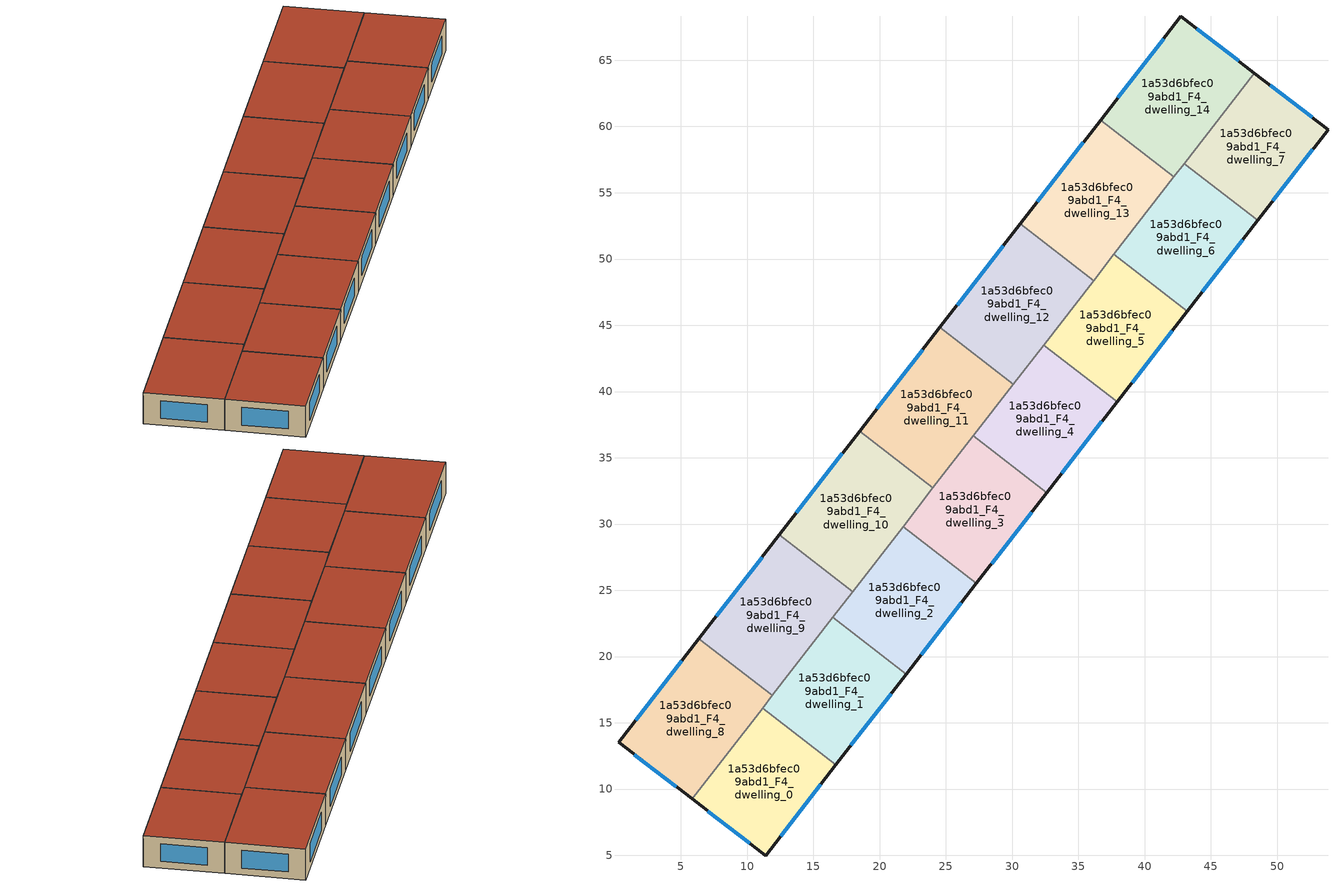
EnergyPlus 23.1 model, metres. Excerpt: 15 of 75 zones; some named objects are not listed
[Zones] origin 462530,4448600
1a53d6bfec09abd1_F4_dwelling_0
 floor to 1a53d6bfec09abd1_F3_dwelling_0 (EU_floor_Construction): 16.7,11.82 11.4,4.98 5.85,9.25 11.16,16.11 z12
 wall outside (EU_wall_Construction): 5.85,9.25 11.4,4.98 16.7,11.82 z12:15
 wall to 1a53d6bfec09abd1_F4_dwelling_1 (EU_wall_Construction): 16.7,11.82 11.16,16.11 z12:15
 wall to 1a53d6bfec09abd1_F4_dwelling_8 (EU_wall_Construction): 11.16,16.11 5.85,9.25 z12:15
 window (EU_Window_Construction): 12.54,6.44 15.56,10.35 / 7.04,8.33 10.21,5.89 z12.64:14.36
 roof outside (EU_roof_Construction): 11.4,4.98 16.7,11.82 11.16,16.11 5.85,9.25 z15
1a53d6bfec09abd1_F4_dwelling_1
 floor to 1a53d6bfec09abd1_F3_dwelling_1 (EU_floor_Construction): 22,18.67 16.7,11.82 11.16,16.11 16.46,22.96 z12
 wall outside (EU_wall_Construction): 16.7,11.82 22,18.67 z12:15
 wall to 1a53d6bfec09abd1_F4_dwelling_2 (EU_wall_Construction): 22,18.67 16.46,22.96 z12:15
 wall to 1a53d6bfec09abd1_F4_dwelling_9 (EU_wall_Construction): 16.46,22.96 11.9,17.06 z12:15
 wall to 1a53d6bfec09abd1_F4_dwelling_8 (EU_wall_Construction): 11.9,17.06 11.16,16.11 z12:15
 window (EU_Window_Construction): 17.83,13.28 20.87,17.2 z12.64:14.36
 roof outside (EU_roof_Construction): 16.7,11.82 22,18.67 16.46,22.96 11.16,16.11 z15
1a53d6bfec09abd1_F4_dwelling_10
 floor to 1a53d6bfec09abd1_F3_dwelling_10 (EU_floor_Construction): 24.02,32.72 17.96,24.89 12.42,29.18 18.49,37.01 z12
 wall outside (EU_wall_Construction): 18.49,37.01 12.42,29.18 z12:15
 wall to 1a53d6bfec09abd1_F4_dwelling_11 (EU_wall_Construction): 24.02,32.72 18.49,37.01 z12:15
 wall to 1a53d6bfec09abd1_F4_dwelling_9 (EU_wall_Construction): 12.42,29.18 17.96,24.89 z12:15
 wall to 1a53d6bfec09abd1_F4_dwelling_2 (EU_wall_Construction): 17.96,24.89 21.77,29.81 z12:15
 wall to 1a53d6bfec09abd1_F4_dwelling_3 (EU_wall_Construction): 21.77,29.81 24.02,32.72 z12:15
 window (EU_Window_Construction): 17.19,35.33 13.72,30.86 z12.64:14.36
 roof outside (EU_roof_Construction): 17.96,24.89 24.02,32.72 18.49,37.01 12.42,29.18 z15
1a53d6bfec09abd1_F4_dwelling_11
 floor to 1a53d6bfec09abd1_F3_dwelling_11 (EU_floor_Construction): 30.09,40.54 24.02,32.72 18.49,37.01 24.55,44.83 z12
 wall outside (EU_wall_Construction): 24.55,44.83 18.49,37.01 z12:15
 wall to 1a53d6bfec09abd1_F4_dwelling_12 (EU_wall_Construction): 30.09,40.54 24.55,44.83 z12:15
 wall to 1a53d6bfec09abd1_F4_dwelling_3 (EU_wall_Construction): 24.02,32.72 27.07,36.65 z12:15
 wall to 1a53d6bfec09abd1_F4_dwelling_4 (EU_wall_Construction): 27.07,36.65 30.09,40.54 z12:15
 window (EU_Window_Construction): 23.25,43.16 19.78,38.68 z12.64:14.36
 roof outside (EU_roof_Construction): 24.02,32.72 30.09,40.54 24.55,44.83 18.49,37.01 z15
1a53d6bfec09abd1_F4_dwelling_12
 floor to 1a53d6bfec09abd1_F3_dwelling_12 (EU_floor_Construction): 36.15,48.37 30.09,40.54 24.55,44.83 30.61,52.66 z12
 wall outside (EU_wall_Construction): 30.61,52.66 24.55,44.83 z12:15
 wall to 1a53d6bfec09abd1_F4_dwelling_13 (EU_wall_Construction): 36.15,48.37 30.61,52.66 z12:15
 wall to 1a53d6bfec09abd1_F4_dwelling_5 (EU_wall_Construction): 32.38,43.5 36.15,48.37 z12:15
 wall to 1a53d6bfec09abd1_F4_dwelling_4 (EU_wall_Construction): 30.09,40.55 32.38,43.5 z12:15
 window (EU_Window_Construction): 29.31,50.98 25.85,46.51 z12.64:14.36
 roof outside (EU_roof_Construction): 30.09,40.54 36.15,48.37 30.61,52.66 24.55,44.83 z15
1a53d6bfec09abd1_F4_dwelling_13
 floor to 1a53d6bfec09abd1_F3_dwelling_13 (EU_floor_Construction): 42.21,56.2 36.15,48.37 30.61,52.66 36.67,60.49 z12
 wall outside (EU_wall_Construction): 36.67,60.49 30.61,52.66 z12:15
 wall to 1a53d6bfec09abd1_F4_dwelling_14 (EU_wall_Construction): 42.21,56.2 36.67,60.49 z12:15
 wall to 1a53d6bfec09abd1_F4_dwelling_6 (EU_wall_Construction): 37.68,50.35 42.21,56.2 z12:15
 wall to 1a53d6bfec09abd1_F4_dwelling_5 (EU_wall_Construction): 36.15,48.37 37.68,50.35 z12:15
 window (EU_Window_Construction): 35.37,58.81 31.91,54.34 z12.64:14.36
 roof outside (EU_roof_Construction): 36.15,48.37 42.21,56.2 36.67,60.49 30.61,52.66 z15
1a53d6bfec09abd1_F4_dwelling_14
 floor to 1a53d6bfec09abd1_F3_dwelling_14 (EU_floor_Construction): 48.28,64.04 42.21,56.2 36.67,60.49 42.73,68.3 z12
 wall outside (EU_wall_Construction): 48.28,64.04 42.73,68.3 36.67,60.49 z12:15
 wall to 1a53d6bfec09abd1_F4_dwelling_7 (EU_wall_Construction): 42.99,57.2 48.28,64.04 z12:15
 wall to 1a53d6bfec09abd1_F4_dwelling_6 (EU_wall_Construction): 42.21,56.2 42.99,57.2 z12:15
 window (EU_Window_Construction): 47.09,64.95 43.92,67.39 / 41.43,66.63 37.97,62.16 z12.64:14.36
 roof outside (EU_roof_Construction): 42.21,56.2 48.28,64.04 42.73,68.3 36.67,60.49 z15
1a53d6bfec09abd1_F4_dwelling_2
 floor to 1a53d6bfec09abd1_F3_dwelling_2 (EU_floor_Construction): 27.31,25.51 22,18.67 16.46,22.96 21.77,29.8 z12
 wall outside (EU_wall_Construction): 22,18.67 27.31,25.51 z12:15
 wall to 1a53d6bfec09abd1_F4_dwelling_3 (EU_wall_Construction): 27.31,25.51 21.77,29.8 z12:15
 wall to 1a53d6bfec09abd1_F4_dwelling_9 (EU_wall_Construction): 17.96,24.89 16.46,22.96 z12:15
 window (EU_Window_Construction): 23.14,20.13 26.17,24.05 z12.64:14.36
 roof outside (EU_roof_Construction): 22,18.67 27.31,25.51 21.77,29.8 16.46,22.96 z15
1a53d6bfec09abd1_F4_dwelling_3
 floor to 1a53d6bfec09abd1_F3_dwelling_3 (EU_floor_Construction): 32.61,32.36 27.31,25.51 21.77,29.8 27.07,36.65 z12
 wall outside (EU_wall_Construction): 27.31,25.51 32.61,32.36 z12:15
 wall to 1a53d6bfec09abd1_F4_dwelling_4 (EU_wall_Construction): 32.61,32.36 27.07,36.65 z12:15
 window (EU_Window_Construction): 28.44,26.98 31.47,30.9 z12.64:14.36
 roof outside (EU_roof_Construction): 27.31,25.51 32.61,32.36 27.07,36.65 21.77,29.8 z15
1a53d6bfec09abd1_F4_dwelling_4
 floor to 1a53d6bfec09abd1_F3_dwelling_4 (EU_floor_Construction): 37.91,39.21 32.61,32.36 27.07,36.65 32.38,43.5 z12
 wall outside (EU_wall_Construction): 32.61,32.36 37.91,39.21 z12:15
 wall to 1a53d6bfec09abd1_F4_dwelling_5 (EU_wall_Construction): 37.91,39.21 32.38,43.5 z12:15
 window (EU_Window_Construction): 33.75,33.83 36.78,37.75 z12.64:14.36
 roof outside (EU_roof_Construction): 32.61,32.36 37.91,39.21 32.38,43.5 27.07,36.65 z15
1a53d6bfec09abd1_F4_dwelling_5
 floor to 1a53d6bfec09abd1_F3_dwelling_5 (EU_floor_Construction): 43.22,46.06 37.91,39.21 32.38,43.5 37.68,50.35 z12
 wall outside (EU_wall_Construction): 37.91,39.21 43.22,46.06 z12:15
 wall to 1a53d6bfec09abd1_F4_dwelling_6 (EU_wall_Construction): 43.22,46.06 37.68,50.35 z12:15
 window (EU_Window_Construction): 39.05,40.68 42.08,44.59 z12.64:14.36
 roof outside (EU_roof_Construction): 37.91,39.21 43.22,46.06 37.68,50.35 32.38,43.5 z15
1a53d6bfec09abd1_F4_dwelling_6
 floor to 1a53d6bfec09abd1_F3_dwelling_6 (EU_floor_Construction): 48.52,52.91 43.22,46.06 37.68,50.35 42.99,57.2 z12
 wall outside (EU_wall_Construction): 43.22,46.06 48.52,52.91 z12:15
 wall to 1a53d6bfec09abd1_F4_dwelling_7 (EU_wall_Construction): 48.52,52.91 42.99,57.2 z12:15
 window (EU_Window_Construction): 44.36,47.53 47.39,51.44 z12.64:14.36
 roof outside (EU_roof_Construction): 43.22,46.06 48.52,52.91 42.99,57.2 37.68,50.35 z15
1a53d6bfec09abd1_F4_dwelling_7
 floor to 1a53d6bfec09abd1_F3_dwelling_7 (EU_floor_Construction): 53.84,59.77 48.52,52.91 42.99,57.2 48.28,64.04 z12
 wall outside (EU_wall_Construction): 48.52,52.91 53.84,59.77 48.28,64.04 z12:15
 window (EU_Window_Construction): 52.65,60.68 49.47,63.12 / 49.66,54.38 52.7,58.3 z12.64:14.36
 roof outside (EU_roof_Construction): 48.52,52.91 53.84,59.77 48.28,64.04 42.99,57.2 z15
1a53d6bfec09abd1_F4_dwelling_8
 floor to 1a53d6bfec09abd1_F3_dwelling_8 (EU_floor_Construction): 11.9,17.06 5.85,9.25 0.29,13.51 6.36,21.35 z12
 wall outside (EU_wall_Construction): 6.36,21.35 0.29,13.51 5.85,9.25 z12:15
 wall to 1a53d6bfec09abd1_F4_dwelling_9 (EU_wall_Construction): 11.9,17.06 6.36,21.35 z12:15
 window (EU_Window_Construction): 1.48,12.6 4.66,10.16 / 5.06,19.67 1.59,15.19 z12.64:14.36
 roof outside (EU_roof_Construction): 5.85,9.25 11.9,17.06 6.36,21.35 0.29,13.51 z15
1a53d6bfec09abd1_F4_dwelling_9
 floor to 1a53d6bfec09abd1_F3_dwelling_9 (EU_floor_Construction): 17.96,24.89 11.9,17.06 6.36,21.35 12.42,29.18 z12
 wall outside (EU_wall_Construction): 12.42,29.18 6.36,21.35 z12:15
 window (EU_Window_Construction): 11.13,27.5 7.66,23.03 z12.64:14.36
 roof outside (EU_roof_Construction): 11.9,17.06 17.96,24.89 12.42,29.18 6.36,21.35 z15
[Building]
EU S2 Campaign: North Axis=0; Terrain=City; Solar Distribution=FullExterior
[Site:Location]
Yerevan-Zvartnots.Intl.AP: Latitude=40.15; Longitude=44.383; Time Zone=4; Elevation=854
[SizingPeriod:WeatherFileDays]
AnnualSizingPeriod: Begin Month=1; Begin Day of Month=1; End Month=12; End Day of Month=31; Day of Week for Start Day=Monday; Use Weather File Daylight Saving Period=No; Use Weather File Rain and Snow Indicators=No
[MATERIAL]
EU_InternalMass_Material: Roughness=MediumRough; Thickness=0.1; Conductivity=1; Density=1800; Specific Heat=900; Thermal Absorptance=0.9; Solar Absorptance=0.7; Visible Absorptance=0.7
[MATERIAL:NOMASS] Roughness=MediumRough; Thermal Absorptance=0.9; Solar Absorptance=0.7; Visible Absorptance=0.7
Name | Thermal Resistance
EU_wall_NoMass | 1.05043
EU_roof_NoMass | 1.45357
EU_floor_NoMass | 0.478065
[WINDOWMATERIAL:SIMPLEGLAZINGSYSTEM]
EU_Window_SimpleGlazing: UFactor=2.5566; Solar Heat Gain Coefficient=0.75; Visible Transmittance=0.75
[CONSTRUCTION]
EU_wall_Construction: EU_wall_NoMass
EU_roof_Construction: EU_roof_NoMass
EU_floor_Construction: EU_floor_NoMass
EU_Window_Construction: EU_Window_SimpleGlazing
EU_InternalMass_Construction: EU_InternalMass_Material
[ZONE] Type=1; Multiplier=1; Ceiling Height=autocalculate; Floor Area=autocalculate; Part of Total Floor Area=Yes
Name | Volume
1a53d6bfec09abd1_F4_dwelling_0 | 182.042
1a53d6bfec09abd1_F4_dwelling_1; 1a53d6bfec09abd1_F4_dwelling_3; 1a53d6bfec09abd1_F4_dwelling_4 | 182.052
1a53d6bfec09abd1_F4_dwelling_10 | 208.038
1a53d6bfec09abd1_F4_dwelling_11; 1a53d6bfec09abd1_F4_dwelling_12 | 208.032
1a53d6bfec09abd1_F4_dwelling_13; 1a53d6bfec09abd1_F4_dwelling_9 | 208.037
1a53d6bfec09abd1_F4_dwelling_14 | 208.043
1a53d6bfec09abd1_F4_dwelling_2 | 182.068
1a53d6bfec09abd1_F4_dwelling_5 | 182.035
1a53d6bfec09abd1_F4_dwelling_6 | 182.049
1a53d6bfec09abd1_F4_dwelling_7 | 182.057
1a53d6bfec09abd1_F4_dwelling_8 | 208.044
[INTERNALMASS] Construction=EU_InternalMass_Construction
Name | Zone or ZoneList | Surface Area
1a53d6bfec09abd1_F4_dwelling_0_EU_InternalMass | 1a53d6bfec09abd1_F4_dwelling_0 | 60.6805
1a53d6bfec09abd1_F4_dwelling_1_EU_InternalMass | 1a53d6bfec09abd1_F4_dwelling_1 | 60.6841
1a53d6bfec09abd1_F4_dwelling_2_EU_InternalMass | 1a53d6bfec09abd1_F4_dwelling_2 | 60.6895
1a53d6bfec09abd1_F4_dwelling_3_EU_InternalMass | 1a53d6bfec09abd1_F4_dwelling_3 | 60.6841
1a53d6bfec09abd1_F4_dwelling_4_EU_InternalMass | 1a53d6bfec09abd1_F4_dwelling_4 | 60.6841
1a53d6bfec09abd1_F4_dwelling_5_EU_InternalMass | 1a53d6bfec09abd1_F4_dwelling_5 | 60.6785
1a53d6bfec09abd1_F4_dwelling_6_EU_InternalMass | 1a53d6bfec09abd1_F4_dwelling_6 | 60.6828
1a53d6bfec09abd1_F4_dwelling_7_EU_InternalMass | 1a53d6bfec09abd1_F4_dwelling_7 | 60.6859
1a53d6bfec09abd1_F4_dwelling_8_EU_InternalMass | 1a53d6bfec09abd1_F4_dwelling_8 | 69.3478
1a53d6bfec09abd1_F4_dwelling_9_EU_InternalMass | 1a53d6bfec09abd1_F4_dwelling_9 | 69.3458
1a53d6bfec09abd1_F4_dwelling_10_EU_InternalMass | 1a53d6bfec09abd1_F4_dwelling_10 | 69.3458
1a53d6bfec09abd1_F4_dwelling_11_EU_InternalMass | 1a53d6bfec09abd1_F4_dwelling_11 | 69.3441
1a53d6bfec09abd1_F4_dwelling_12_EU_InternalMass | 1a53d6bfec09abd1_F4_dwelling_12 | 69.3441
1a53d6bfec09abd1_F4_dwelling_13_EU_InternalMass | 1a53d6bfec09abd1_F4_dwelling_13 | 69.3458
1a53d6bfec09abd1_F4_dwelling_14_EU_InternalMass | 1a53d6bfec09abd1_F4_dwelling_14 | 69.3478
[OTHEREQUIPMENT] Fuel Type=Electricity; Design Level Calculation Method=Watts/Area; Power per Zone Floor Area=1; Fraction Latent=0; Fraction Radiant=0; Fraction Lost=0; Carbon Dioxide Generation Rate=0; EndUse Subcategory=EU_Step8_InternalGains
Name | Zone or ZoneList or Space or SpaceList | Schedule
EU_Step8_InternalGain_1a53d6bfec09abd1_F4_dwelling_0_f000 | 1a53d6bfec09abd1_F4_dwelling_0 | EU_Step8_GainSchedule_1a53d6bfec09abd1_F4_dwelling_0_f000
EU_Step8_InternalGain_1a53d6bfec09abd1_F4_dwelling_1_f000 | 1a53d6bfec09abd1_F4_dwelling_1 | EU_Step8_GainSchedule_1a53d6bfec09abd1_F4_dwelling_1_f000
EU_Step8_InternalGain_1a53d6bfec09abd1_F4_dwelling_2_f000 | 1a53d6bfec09abd1_F4_dwelling_2 | EU_Step8_GainSchedule_1a53d6bfec09abd1_F4_dwelling_2_f000
EU_Step8_InternalGain_1a53d6bfec09abd1_F4_dwelling_3_f000 | 1a53d6bfec09abd1_F4_dwelling_3 | EU_Step8_GainSchedule_1a53d6bfec09abd1_F4_dwelling_3_f000
EU_Step8_InternalGain_1a53d6bfec09abd1_F4_dwelling_4_f000 | 1a53d6bfec09abd1_F4_dwelling_4 | EU_Step8_GainSchedule_1a53d6bfec09abd1_F4_dwelling_4_f000
EU_Step8_InternalGain_1a53d6bfec09abd1_F4_dwelling_5_f000 | 1a53d6bfec09abd1_F4_dwelling_5 | EU_Step8_GainSchedule_1a53d6bfec09abd1_F4_dwelling_5_f000
EU_Step8_InternalGain_1a53d6bfec09abd1_F4_dwelling_6_f000 | 1a53d6bfec09abd1_F4_dwelling_6 | EU_Step8_GainSchedule_1a53d6bfec09abd1_F4_dwelling_6_f000
EU_Step8_InternalGain_1a53d6bfec09abd1_F4_dwelling_7_f000 | 1a53d6bfec09abd1_F4_dwelling_7 | EU_Step8_GainSchedule_1a53d6bfec09abd1_F4_dwelling_7_f000
EU_Step8_InternalGain_1a53d6bfec09abd1_F4_dwelling_8_f000 | 1a53d6bfec09abd1_F4_dwelling_8 | EU_Step8_GainSchedule_1a53d6bfec09abd1_F4_dwelling_8_f000
EU_Step8_InternalGain_1a53d6bfec09abd1_F4_dwelling_9_f000 | 1a53d6bfec09abd1_F4_dwelling_9 | EU_Step8_GainSchedule_1a53d6bfec09abd1_F4_dwelling_9_f000
EU_Step8_InternalGain_1a53d6bfec09abd1_F4_dwelling_10_f000 | 1a53d6bfec09abd1_F4_dwelling_10 | EU_Step8_GainSchedule_1a53d6bfec09abd1_F4_dwelling_10_f000
EU_Step8_InternalGain_1a53d6bfec09abd1_F4_dwelling_11_f000 | 1a53d6bfec09abd1_F4_dwelling_11 | EU_Step8_GainSchedule_1a53d6bfec09abd1_F4_dwelling_11_f000
EU_Step8_InternalGain_1a53d6bfec09abd1_F4_dwelling_12_f000 | 1a53d6bfec09abd1_F4_dwelling_12 | EU_Step8_GainSchedule_1a53d6bfec09abd1_F4_dwelling_12_f000
EU_Step8_InternalGain_1a53d6bfec09abd1_F4_dwelling_13_f000 | 1a53d6bfec09abd1_F4_dwelling_13 | EU_Step8_GainSchedule_1a53d6bfec09abd1_F4_dwelling_13_f000
EU_Step8_InternalGain_1a53d6bfec09abd1_F4_dwelling_14_f000 | 1a53d6bfec09abd1_F4_dwelling_14 | EU_Step8_GainSchedule_1a53d6bfec09abd1_F4_dwelling_14_f000
[ZONEVENTILATION:DESIGNFLOWRATE] Schedule=EU_AlwaysOn; Design Flow Rate Calculation Method=AirChanges/Hour; Air Changes per Hour=0.557805; Ventilation Type=Natural; Fan Pressure Rise=0; Fan Total Efficiency=1; Constant Term Coefficient=1; Temperature Term Coefficient=0; Velocity Term Coefficient=0; Velocity Squared Term Coefficient=0; Minimum Indoor Temperature=-100; Maximum Indoor Temperature=100; Delta Temperature=-100; Minimum Outdoor Temperature=-100; Maximum Outdoor Temperature=100; Maximum Wind Speed=40
Name | Zone or ZoneList or Space or SpaceList
EU_ConstantAir_1a53d6bfec09abd1_F4_dwelling_0 | 1a53d6bfec09abd1_F4_dwelling_0
EU_ConstantAir_1a53d6bfec09abd1_F4_dwelling_1 | 1a53d6bfec09abd1_F4_dwelling_1
EU_ConstantAir_1a53d6bfec09abd1_F4_dwelling_2 | 1a53d6bfec09abd1_F4_dwelling_2
EU_ConstantAir_1a53d6bfec09abd1_F4_dwelling_3 | 1a53d6bfec09abd1_F4_dwelling_3
EU_ConstantAir_1a53d6bfec09abd1_F4_dwelling_4 | 1a53d6bfec09abd1_F4_dwelling_4
EU_ConstantAir_1a53d6bfec09abd1_F4_dwelling_5 | 1a53d6bfec09abd1_F4_dwelling_5
EU_ConstantAir_1a53d6bfec09abd1_F4_dwelling_6 | 1a53d6bfec09abd1_F4_dwelling_6
EU_ConstantAir_1a53d6bfec09abd1_F4_dwelling_7 | 1a53d6bfec09abd1_F4_dwelling_7
EU_ConstantAir_1a53d6bfec09abd1_F4_dwelling_8 | 1a53d6bfec09abd1_F4_dwelling_8
EU_ConstantAir_1a53d6bfec09abd1_F4_dwelling_9 | 1a53d6bfec09abd1_F4_dwelling_9
EU_ConstantAir_1a53d6bfec09abd1_F4_dwelling_10 | 1a53d6bfec09abd1_F4_dwelling_10
EU_ConstantAir_1a53d6bfec09abd1_F4_dwelling_11 | 1a53d6bfec09abd1_F4_dwelling_11
EU_ConstantAir_1a53d6bfec09abd1_F4_dwelling_12 | 1a53d6bfec09abd1_F4_dwelling_12
EU_ConstantAir_1a53d6bfec09abd1_F4_dwelling_13 | 1a53d6bfec09abd1_F4_dwelling_13
EU_ConstantAir_1a53d6bfec09abd1_F4_dwelling_14 | 1a53d6bfec09abd1_F4_dwelling_14
[HVACTEMPLATE:ZONE:IDEALLOADSAIRSYSTEM] System Availability Schedule=EU_AlwaysOn; Maximum Heating Supply Air Temperature=50; Minimum Cooling Supply Air Temperature=13; Maximum Heating Supply Air Humidity Ratio=0.0156; Minimum Cooling Supply Air Humidity Ratio=0.0077; Heating Limit=NoLimit; Cooling Limit=NoLimit; Heating Availability Schedule=EU_AlwaysOn; Cooling Availability Schedule=EU_CoolingOff; Dehumidification Control Type=ConstantSensibleHeatRatio; Cooling Sensible Heat Ratio=0.7; Dehumidification Setpoint=60; Humidification Control Type=None; Humidification Setpoint=30; Outdoor Air Method=None; Outdoor Air Flow Rate per Person=0.00944; Outdoor Air Flow Rate per Zone Floor Area=0; Outdoor Air Flow Rate per Zone=0; Demand Controlled Ventilation Type=None; Outdoor Air Economizer Type=NoEconomizer; Heat Recovery Type=None; Sensible Heat Recovery Effectiveness=0.7; Latent Heat Recovery Effectiveness=0.65
Name | Template Thermostat
1a53d6bfec09abd1_F4_dwelling_0 | EU_HeatOnly_1a53d6bfec09abd1_F4_dwelling_0
1a53d6bfec09abd1_F4_dwelling_1 | EU_HeatOnly_1a53d6bfec09abd1_F4_dwelling_1
1a53d6bfec09abd1_F4_dwelling_2 | EU_HeatOnly_1a53d6bfec09abd1_F4_dwelling_2
1a53d6bfec09abd1_F4_dwelling_3 | EU_HeatOnly_1a53d6bfec09abd1_F4_dwelling_3
1a53d6bfec09abd1_F4_dwelling_4 | EU_HeatOnly_1a53d6bfec09abd1_F4_dwelling_4
1a53d6bfec09abd1_F4_dwelling_5 | EU_HeatOnly_1a53d6bfec09abd1_F4_dwelling_5
1a53d6bfec09abd1_F4_dwelling_6 | EU_HeatOnly_1a53d6bfec09abd1_F4_dwelling_6
1a53d6bfec09abd1_F4_dwelling_7 | EU_HeatOnly_1a53d6bfec09abd1_F4_dwelling_7
1a53d6bfec09abd1_F4_dwelling_8 | EU_HeatOnly_1a53d6bfec09abd1_F4_dwelling_8
1a53d6bfec09abd1_F4_dwelling_9 | EU_HeatOnly_1a53d6bfec09abd1_F4_dwelling_9
1a53d6bfec09abd1_F4_dwelling_10 | EU_HeatOnly_1a53d6bfec09abd1_F4_dwelling_10
1a53d6bfec09abd1_F4_dwelling_11 | EU_HeatOnly_1a53d6bfec09abd1_F4_dwelling_11
1a53d6bfec09abd1_F4_dwelling_12 | EU_HeatOnly_1a53d6bfec09abd1_F4_dwelling_12
1a53d6bfec09abd1_F4_dwelling_13 | EU_HeatOnly_1a53d6bfec09abd1_F4_dwelling_13
1a53d6bfec09abd1_F4_dwelling_14 | EU_HeatOnly_1a53d6bfec09abd1_F4_dwelling_14
[SIZING:ZONE] Zone Cooling Design Supply Air Temperature Input Method=SupplyAirTemperature; Zone Cooling Design Supply Air Temperature=13; Zone Heating Design Supply Air Temperature Input Method=SupplyAirTemperature; Zone Heating Design Supply Air Temperature=50; Zone Cooling Design Supply Air Humidity Ratio=0.008; Zone Heating Design Supply Air Humidity Ratio=0.008; Cooling Design Air Flow Method=DesignDay; Cooling Design Air Flow Rate=0; Cooling Minimum Air Flow per Zone Floor Area=0.000762; Cooling Minimum Air Flow=0; Cooling Minimum Air Flow Fraction=0.2; Heating Design Air Flow Method=DesignDay; Heating Design Air Flow Rate=0; Heating Maximum Air Flow per Zone Floor Area=0.002032; Heating Maximum Air Flow=0.141576; Heating Maximum Air Flow Fraction=0.3; Account for Dedicated Outdoor Air System=No; Dedicated Outdoor Air System Control Strategy=NeutralSupplyAir; Dedicated Outdoor Air Low Setpoint Temperature for Design=autosize; Dedicated Outdoor Air High Setpoint Temperature for Design=autosize; Zone Load Sizing Method=Sensible Load Only No Latent Load; Zone Latent Cooling Design Supply Air Humidity Ratio Input Method=HumidityRatioDifference; Zone Cooling Design Supply Air Humidity Ratio Difference=0.005; Zone Latent Heating Design Supply Air Humidity Ratio Input Method=HumidityRatioDifference; Zone Humidification Design Supply Air Humidity Ratio Difference=0.005
1a53d6bfec09abd1_F4_dwelling_0; 1a53d6bfec09abd1_F4_dwelling_1; 1a53d6bfec09abd1_F4_dwelling_2; 1a53d6bfec09abd1_F4_dwelling_3; 1a53d6bfec09abd1_F4_dwelling_4; 1a53d6bfec09abd1_F4_dwelling_5; 1a53d6bfec09abd1_F4_dwelling_6; 1a53d6bfec09abd1_F4_dwelling_7; 1a53d6bfec09abd1_F4_dwelling_8; 1a53d6bfec09abd1_F4_dwelling_9; 1a53d6bfec09abd1_F4_dwelling_10; 1a53d6bfec09abd1_F4_dwelling_11; 1a53d6bfec09abd1_F4_dwelling_12; 1a53d6bfec09abd1_F4_dwelling_13; 1a53d6bfec09abd1_F4_dwelling_14
[SCHEDULE:CONSTANT]
Name | Hourly Value
EU_AlwaysOn | 1
EU_CoolingOff | 0
[SCHEDULE:FILE] Column Number=1; Rows to Skip at Top=0; Number of Hours of Data=8760; Column Separator=Comma; Interpolate to Timestep=No; Minutes per Item=60; Adjust Schedule for Daylight Savings=Yes
Name | File
EU_Step8_GainSchedule_1a53d6bfec09abd1_F4_dwelling_0_f000 | ../../schedules/1a53d6bfec09abd1/1a53d6bfec09abd1_F4_dwelling_0_f000_gain.csv
EU_Step8_GainSchedule_1a53d6bfec09abd1_F4_dwelling_1_f000 | ../../schedules/1a53d6bfec09abd1/1a53d6bfec09abd1_F4_dwelling_1_f000_gain.csv
EU_Step8_GainSchedule_1a53d6bfec09abd1_F4_dwelling_2_f000 | ../../schedules/1a53d6bfec09abd1/1a53d6bfec09abd1_F4_dwelling_2_f000_gain.csv
EU_Step8_GainSchedule_1a53d6bfec09abd1_F4_dwelling_3_f000 | ../../schedules/1a53d6bfec09abd1/1a53d6bfec09abd1_F4_dwelling_3_f000_gain.csv
EU_Step8_GainSchedule_1a53d6bfec09abd1_F4_dwelling_4_f000 | ../../schedules/1a53d6bfec09abd1/1a53d6bfec09abd1_F4_dwelling_4_f000_gain.csv
EU_Step8_GainSchedule_1a53d6bfec09abd1_F4_dwelling_5_f000 | ../../schedules/1a53d6bfec09abd1/1a53d6bfec09abd1_F4_dwelling_5_f000_gain.csv
EU_Step8_GainSchedule_1a53d6bfec09abd1_F4_dwelling_6_f000 | ../../schedules/1a53d6bfec09abd1/1a53d6bfec09abd1_F4_dwelling_6_f000_gain.csv
EU_Step8_GainSchedule_1a53d6bfec09abd1_F4_dwelling_7_f000 | ../../schedules/1a53d6bfec09abd1/1a53d6bfec09abd1_F4_dwelling_7_f000_gain.csv
EU_Step8_GainSchedule_1a53d6bfec09abd1_F4_dwelling_8_f000 | ../../schedules/1a53d6bfec09abd1/1a53d6bfec09abd1_F4_dwelling_8_f000_gain.csv
EU_Step8_GainSchedule_1a53d6bfec09abd1_F4_dwelling_9_f000 | ../../schedules/1a53d6bfec09abd1/1a53d6bfec09abd1_F4_dwelling_9_f000_gain.csv
EU_Step8_GainSchedule_1a53d6bfec09abd1_F4_dwelling_10_f000 | ../../schedules/1a53d6bfec09abd1/1a53d6bfec09abd1_F4_dwelling_10_f000_gain.csv
EU_Step8_GainSchedule_1a53d6bfec09abd1_F4_dwelling_11_f000 | ../../schedules/1a53d6bfec09abd1/1a53d6bfec09abd1_F4_dwelling_11_f000_gain.csv
EU_Step8_GainSchedule_1a53d6bfec09abd1_F4_dwelling_12_f000 | ../../schedules/1a53d6bfec09abd1/1a53d6bfec09abd1_F4_dwelling_12_f000_gain.csv
EU_Step8_GainSchedule_1a53d6bfec09abd1_F4_dwelling_13_f000 | ../../schedules/1a53d6bfec09abd1/1a53d6bfec09abd1_F4_dwelling_13_f000_gain.csv
EU_Step8_GainSchedule_1a53d6bfec09abd1_F4_dwelling_14_f000 | ../../schedules/1a53d6bfec09abd1/1a53d6bfec09abd1_F4_dwelling_14_f000_gain.csv
